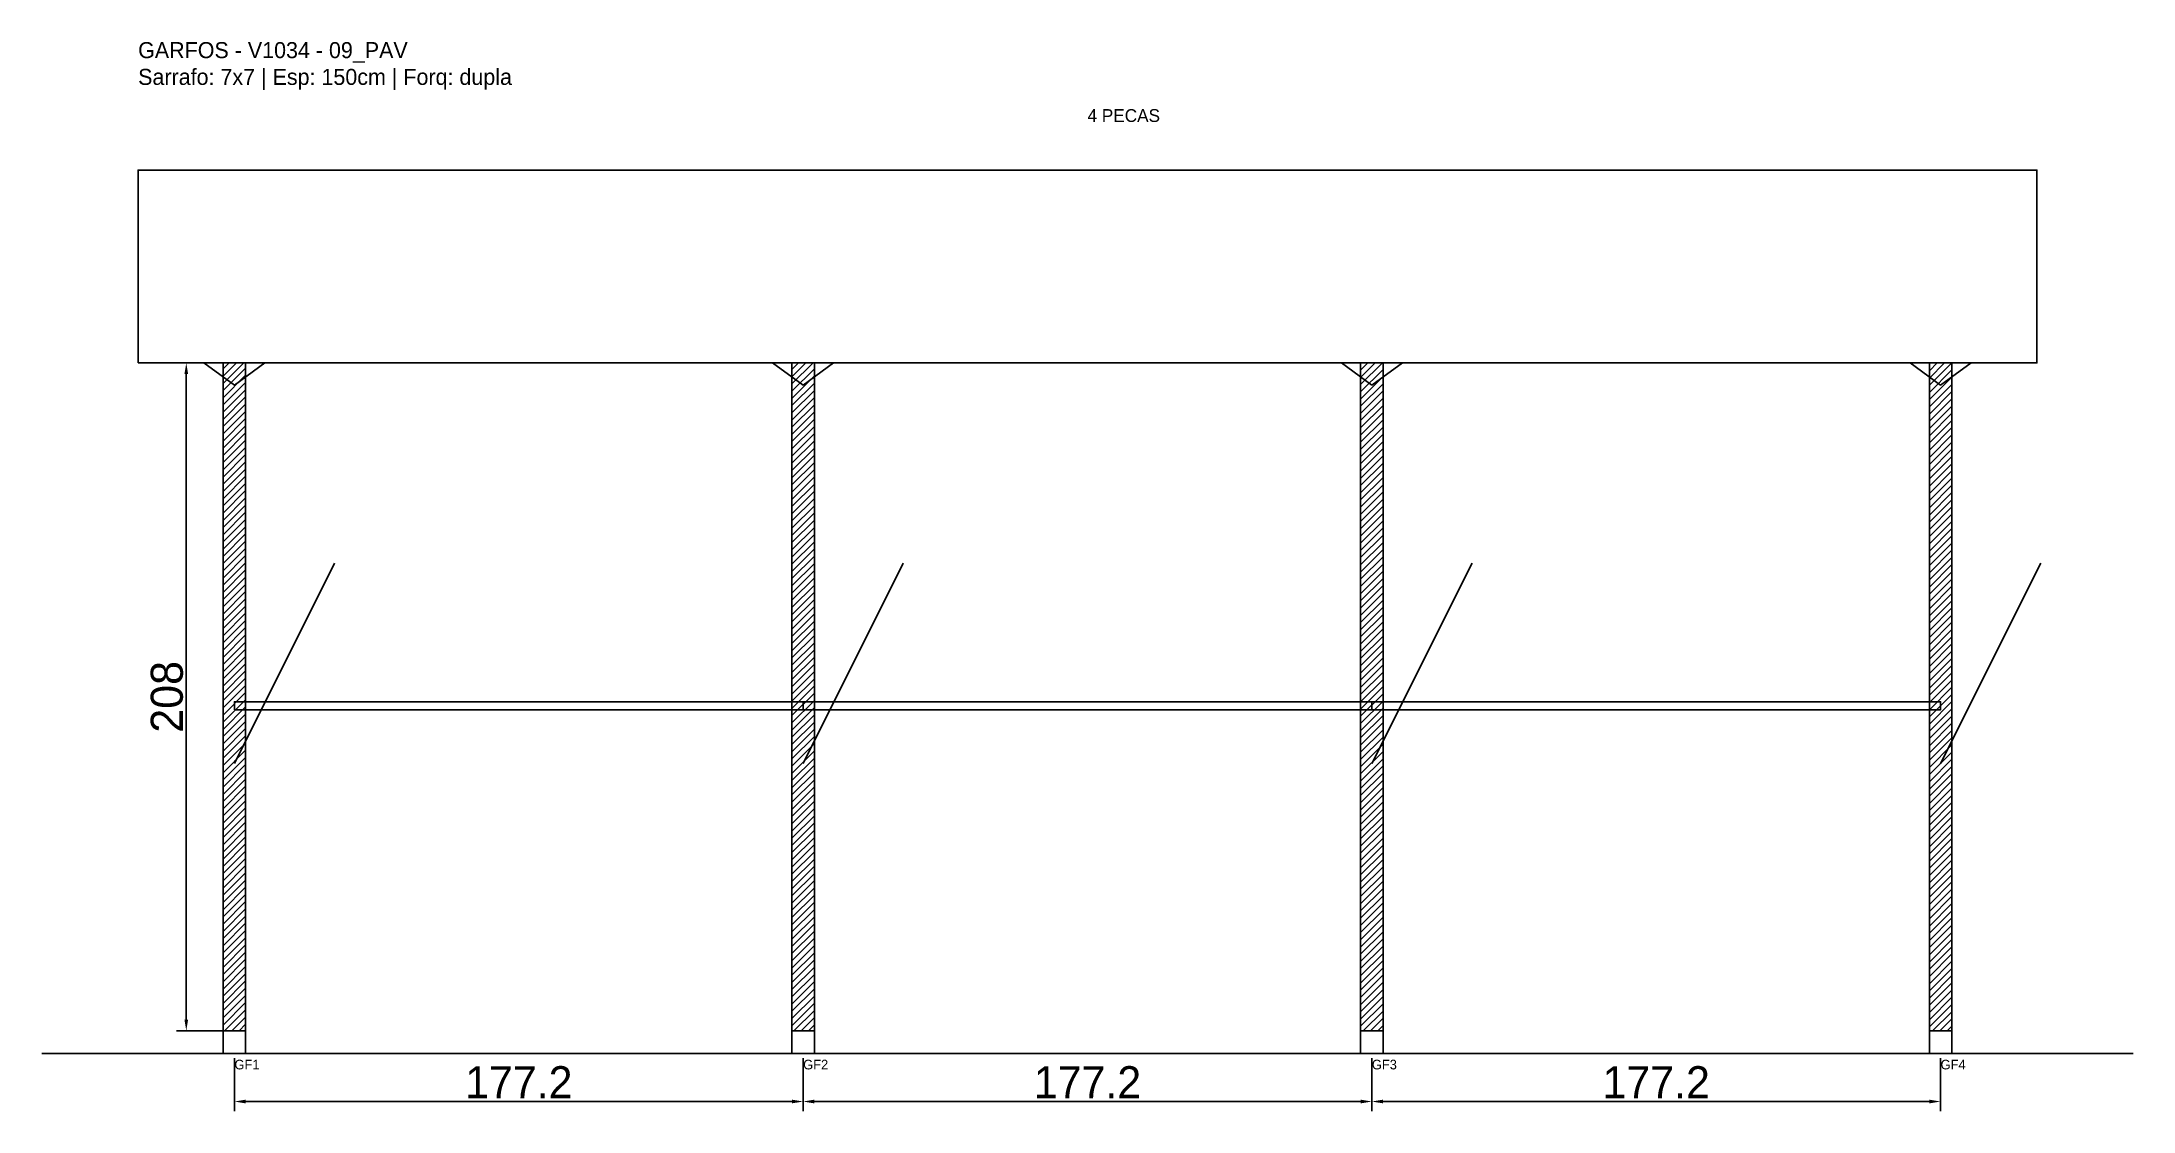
# Model space of a CAD drawing. Header units: metres. Extents: x -30 to 621, y -25 to 308.
import ezdxf

# ---------------------------------------------------------------- set-up
doc = ezdxf.new("R2010")
doc.units = ezdxf.units.M
for name, color, linetype in [('BARRA_ANCORAGEM', 1, 'Continuous'), ('COTA', 241, 'Continuous'), ('GARFOS OK', 3, 'Continuous'), ('NOME DA VIGA', 6, 'Continuous'), ('SARR_7x7', 40, 'Continuous'), ('TIRAS REESCORAMENTO', 252, 'Continuous'), ('VIGAS', 3, 'Continuous')]:
    doc.layers.add(name, color=color, linetype=linetype)
doc.dimstyles.new('EZ DXF', dxfattribs={"dimtxt": 10, "dimasz": 3.5, "dimexe": 3, "dimexo": 1.5, "dimgap": 1, "dimtad": 1, "dimdec": 1, "dimdsep": 46, "dimcen": 2.5, "dimazin": 3, "dimtfac": 1, "dimtmove": 0, "dimatfit": 3})

msp = doc.modelspace()

# ---------------------------------------------------------------- hatches: boundary and pattern name
at = {"layer": 'COTA'}
h = msp.add_hatch(dxfattribs=at)
h.set_pattern_fill('ANSI31', scale=0.5)
h.paths.add_polyline_path([(26.5, 0), (33.5, 0), (33.5, 208), (26.5, 208)])
h = msp.add_hatch(dxfattribs=at)
h.set_pattern_fill('ANSI31', scale=0.5)
h.paths.add_polyline_path([(203.665117, 0), (210.665117, 0), (210.665117, 208), (203.665117, 208)])
h = msp.add_hatch(dxfattribs=at)
h.set_pattern_fill('ANSI31', scale=0.5)
h.paths.add_polyline_path([(380.830234, 0), (387.830234, 0), (387.830234, 208), (380.830234, 208)])
h = msp.add_hatch(dxfattribs=at)
h.set_pattern_fill('ANSI31', scale=0.5)
h.paths.add_polyline_path([(557.995351, 0), (564.995351, 0), (564.995351, 208), (557.995351, 208)])

# ---------------------------------------------------------------- linework, layer by layer
at = {"layer": 'BARRA_ANCORAGEM'}
for p, q in [((30, 83.2), (61.2, 145.6)), ((207.165117, 83.2), (238.365117, 145.6)), ((384.330234, 83.2), (415.530234, 145.6)), ((561.495351, 83.2), (592.695351, 145.6))]:
    msp.add_line(p, q, dxfattribs=at)
at = {"layer": 'GARFOS OK'}
for p, q in [((30, 201), (20.5, 208)), ((20.5, 208), (39.5, 208)), ((30, 201), (39.5, 208)), ((207.165117, 201), (197.665117, 208)), ((197.665117, 208), (216.665117, 208)), ((207.165117, 201), (216.665117, 208)), ((384.330234, 201), (374.830234, 208)), ((374.830234, 208), (393.830234, 208)), ((384.330234, 201), (393.830234, 208)), ((561.495351, 201), (551.995351, 208)), ((551.995351, 208), (570.995351, 208)), ((561.495351, 201), (570.995351, 208))]:
    msp.add_line(p, q, dxfattribs=at)
at = {"layer": 'GARFOS OK', "linetype": 'CONTINUOUS'}
msp.add_line((-30, -7), (621.495351, -7), dxfattribs=at)
at = {"layer": 'GARFOS OK'}
for points in [[(26.5, 0), (33.5, 0), (33.5, 208), (26.5, 208), (26.5, 0)], [(203.665117, 0), (210.665117, 0), (210.665117, 208), (203.665117, 208), (203.665117, 0)], [(380.830234, 0), (387.830234, 0), (387.830234, 208), (380.830234, 208), (380.830234, 0)], [(557.995351, 0), (564.995351, 0), (564.995351, 208), (557.995351, 208), (557.995351, 0)]]:
    msp.add_lwpolyline(points, dxfattribs=at)
at = {"layer": 'SARR_7x7'}
for points in [[(26.5, -7), (33.5, -7), (33.5, 0), (26.5, 0), (26.5, -7)], [(203.665117, -7), (210.665117, -7), (210.665117, 0), (203.665117, 0), (203.665117, -7)], [(380.830234, -7), (387.830234, -7), (387.830234, 0), (380.830234, 0), (380.830234, -7)], [(557.995351, -7), (564.995351, -7), (564.995351, 0), (557.995351, 0), (557.995351, -7)]]:
    msp.add_lwpolyline(points, dxfattribs=at)
at = {"layer": 'TIRAS REESCORAMENTO'}
for points in [[(30, 100), (207.165117, 100), (207.165117, 102.5), (30, 102.5), (30, 100)], [(207.165117, 100), (384.330234, 100), (384.330234, 102.5), (207.165117, 102.5), (207.165117, 100)], [(384.330234, 100), (561.495351, 100), (561.495351, 102.5), (384.330234, 102.5), (384.330234, 100)]]:
    msp.add_lwpolyline(points, dxfattribs=at)
at = {"layer": 'VIGAS'}
msp.add_lwpolyline([(0, 208), (591.495351, 208), (591.495351, 268), (0, 268), (0, 208)], dxfattribs=at)

# ---------------------------------------------------------------- texts
at = {"layer": 'NOME DA VIGA'}
for s, height, p in [('4 PECAS', 4, (295.747675, 283)), ('GF1', 3, (30, -12)), ('GF2', 3, (207.165117, -12)), ('GF3', 3, (384.330234, -12)), ('GF4', 3, (561.495351, -12))]:
    msp.add_text(s, height=height, dxfattribs=at).set_placement(p)
at = {"layer": 'NOME DA VIGA', "insert": (0, 293), "char_height": 5, "attachment_point": 7}
msp.add_mtext('GARFOS - V1034 - 09_PAV\\PSarrafo: 7x7 | Esp: 150cm | Forq: dupla', dxfattribs=at)

# ---------------------------------------------------------------- dimensions: what is measured, and where the dimension line sits
at = {"layer": 'COTA'}
msp.add_linear_dim(base=(15, 0), p1=(30, 0), p2=(30, 208), angle=90, dimstyle='EZ DXF', dxfattribs=at).render()
for base, p1, p2 in [((30, -22), (30, -7), (207.165117, -7)), ((207.165117, -22), (207.165117, -7), (384.330234, -7)), ((384.330234, -22), (384.330234, -7), (561.495351, -7))]:
    msp.add_linear_dim(base=base, p1=p1, p2=p2, dimstyle='EZ DXF', dxfattribs=at).render()

doc.saveas('drawing.dxf')
